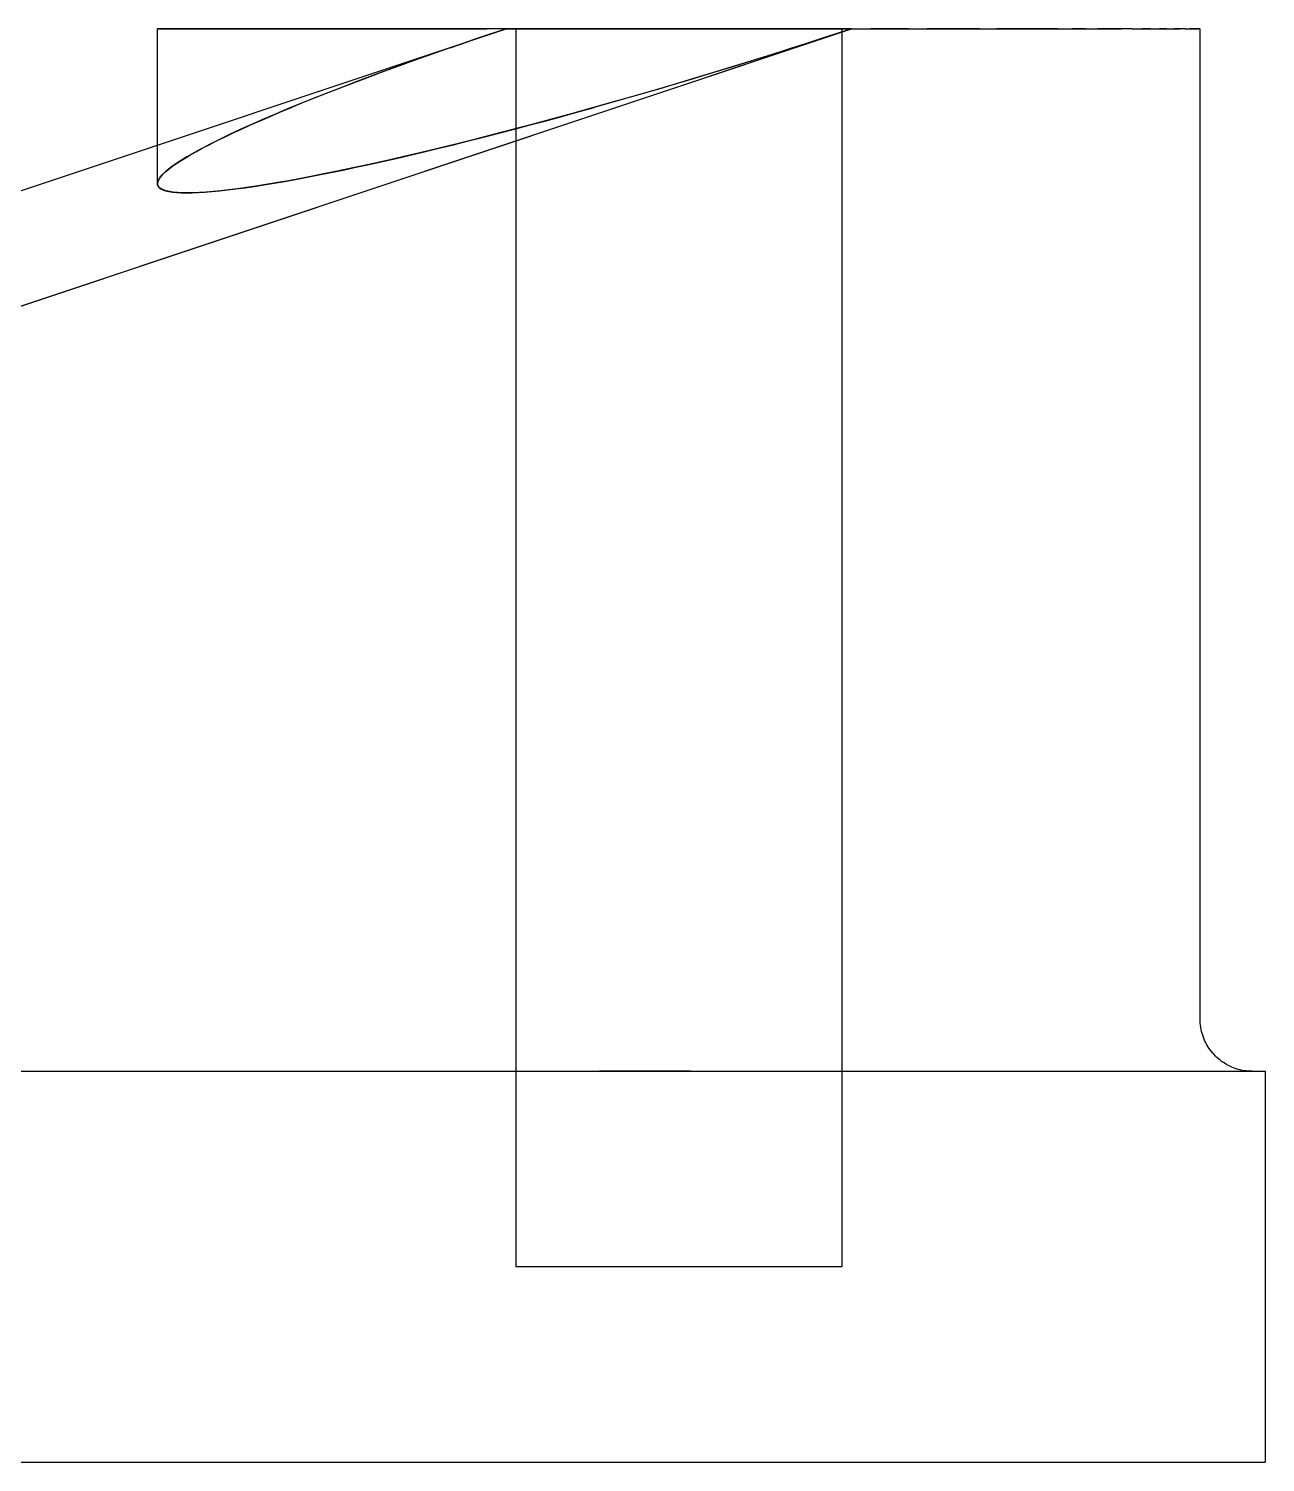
# Model space of a CAD drawing. Header units: millimetres. Extents: x -66 to 216, y -204 to 56.
# Drawn here: x 47.02 to 66, y -150 to -128 of the extents above; entities that cross this region are included whole.
import ezdxf

# ---------------------------------------------------------------- set-up
doc = ezdxf.new("R2010")
doc.units = ezdxf.units.MM
doc.layers.add('FRONT_XZ', color=7, linetype='Continuous')

msp = doc.modelspace()

# ---------------------------------------------------------------- linework, layer by layer
at = {"layer": 'FRONT_XZ'}
for p, q in [((35.856, -134.172), (54.351, -128)), ((35.941, -134.144), (54.351, -128)), ((41.324, -134.115), (59.649, -128)), ((41.416, -134.084), (59.649, -128)), ((49.001, -130.366), (49, -128)), ((49.006, -128), (49, -128)), ((49, -128), (49.007, -128)), ((49, -130.371), (49, -128)), ((49.025, -128), (49.006, -128)), ((49.007, -128), (49.026, -128)), ((49.056, -128), (49.025, -128)), ((49.026, -128), (49.057, -128)), ((49.1, -128), (49.056, -128)), ((49.057, -128), (49.102, -128)), ((49.157, -128), (49.1, -128)), ((49.102, -128), (49.159, -128)), ((49.226, -128), (49.157, -128)), ((49.159, -128), (49.228, -128)), ((49.307, -128), (49.226, -128)), ((49.228, -128), (49.309, -128)), ((49.4, -128), (49.307, -128)), ((49.309, -128), (49.403, -128)), ((49.505, -128), (49.4, -128)), ((49.403, -128), (49.509, -128)), ((49.623, -128), (49.505, -128)), ((49.509, -128), (49.626, -128)), ((49.751, -128), (49.623, -128)), ((49.626, -128), (49.755, -128)), ((49.892, -128), (49.751, -128)), ((49.755, -128), (49.896, -128)), ((50.043, -128), (49.892, -128)), ((49.896, -128), (50.048, -128)), ((50.206, -128), (50.043, -128)), ((50.048, -128), (50.211, -128)), ((50.379, -128), (50.206, -128)), ((50.211, -128), (50.384, -128)), ((50.563, -128), (50.379, -128)), ((50.384, -128), (50.568, -128)), ((50.757, -128), (50.563, -128)), ((50.568, -128), (50.762, -128)), ((50.961, -128), (50.757, -128)), ((50.762, -128), (50.966, -128)), ((51.174, -128), (50.961, -128)), ((50.966, -128), (51.18, -128)), ((51.396, -128), (51.174, -128)), ((51.18, -128), (51.403, -128)), ((51.628, -128), (51.396, -128)), ((51.403, -128), (51.635, -128)), ((51.868, -128), (51.628, -128)), ((51.635, -128), (51.875, -128)), ((52.116, -128), (51.868, -128)), ((51.875, -128), (52.123, -128)), ((52.372, -128), (52.116, -128)), ((52.123, -128), (52.379, -128)), ((52.635, -128), (52.372, -128)), ((52.379, -128), (52.642, -128)), ((52.905, -128), (52.635, -128)), ((52.642, -128), (52.912, -128)), ((53.181, -128), (52.905, -128)), ((52.912, -128), (53.189, -128)), ((53.464, -128), (53.181, -128)), ((53.189, -128), (53.472, -128)), ((53.752, -128), (53.464, -128)), ((53.472, -128), (53.76, -128)), ((54.045, -128), (53.752, -128)), ((53.76, -128), (54.053, -128)), ((54.343, -128), (54.045, -128)), ((54.351, -128), (54.053, -128)), ((54.351, -128), (54.059, -128.098)), ((54.132, -128.074), (54.351, -128)), ((54.645, -128), (54.343, -128)), ((54.351, -128), (54.654, -128)), ((54.502, -128), (54.5, -128)), ((54.5, -128), (54.5, -147)), ((54.508, -128), (54.502, -128)), ((54.518, -128), (54.508, -128)), ((54.532, -128), (54.518, -128)), ((54.549, -128), (54.532, -128)), ((54.571, -128), (54.549, -128)), ((54.596, -128), (54.571, -128)), ((54.625, -128), (54.596, -128)), ((54.658, -128), (54.625, -128)), ((54.951, -128), (54.645, -128)), ((54.654, -128), (54.959, -128)), ((54.695, -128), (54.658, -128)), ((54.735, -128), (54.695, -128)), ((54.779, -128), (54.735, -128)), ((54.827, -128), (54.779, -128)), ((54.878, -128), (54.827, -128)), ((54.932, -128), (54.878, -128)), ((54.989, -128), (54.932, -128)), ((55.26, -128), (54.951, -128)), ((54.959, -128), (55.269, -128)), ((55.05, -128), (54.989, -128)), ((55.114, -128), (55.05, -128)), ((55.18, -128), (55.114, -128)), ((55.25, -128), (55.18, -128)), ((55.25, -128), (55.322, -128)), ((55.572, -128), (55.26, -128)), ((55.269, -128), (55.58, -128)), ((55.322, -128), (55.397, -128)), ((55.397, -128), (55.475, -128)), ((55.475, -128), (55.555, -128)), ((55.555, -128), (55.637, -128)), ((55.886, -128), (55.572, -128)), ((55.58, -128), (55.895, -128)), ((55.637, -128), (55.721, -128)), ((55.721, -128), (55.808, -128)), ((55.808, -128), (55.896, -128)), ((56.201, -128), (55.886, -128)), ((55.895, -128), (56.21, -128)), ((55.896, -128), (55.986, -128)), ((55.986, -128), (56.078, -128)), ((56.078, -128), (56.171, -128)), ((56.171, -128), (56.265, -128)), ((56.519, -128), (56.201, -128)), ((56.21, -128), (56.528, -128)), ((56.265, -128), (56.361, -128)), ((56.361, -128), (56.458, -128)), ((56.458, -128), (56.555, -128)), ((56.836, -128), (56.519, -128)), ((56.528, -128), (56.845, -128)), ((56.555, -128), (56.653, -128)), ((56.653, -128), (56.752, -128)), ((56.752, -128), (56.851, -128)), ((57.155, -128), (56.836, -128)), ((56.845, -128), (57.164, -128)), ((56.851, -128), (56.95, -128)), ((56.95, -128), (57.05, -128)), ((57.05, -128), (57.149, -128)), ((57.149, -128), (57.248, -128)), ((57.472, -128), (57.155, -128)), ((57.164, -128), (57.481, -128)), ((57.248, -128), (57.347, -128)), ((57.347, -128), (57.445, -128)), ((57.445, -128), (57.542, -128)), ((57.79, -128), (57.472, -128)), ((57.481, -128), (57.799, -128)), ((57.542, -128), (57.639, -128)), ((57.639, -128), (57.735, -128)), ((57.735, -128), (57.829, -128)), ((58.105, -128), (57.79, -128)), ((57.799, -128), (58.114, -128)), ((57.829, -128), (57.922, -128)), ((57.922, -128), (58.014, -128)), ((58.014, -128), (58.104, -128)), ((58.104, -128), (58.192, -128)), ((58.42, -128), (58.105, -128)), ((58.114, -128), (58.428, -128)), ((58.192, -128), (58.279, -128)), ((58.279, -128), (58.363, -128)), ((58.363, -128), (58.445, -128)), ((58.731, -128), (58.42, -128)), ((58.428, -128), (58.74, -128)), ((58.445, -128), (58.525, -128)), ((58.525, -128), (58.603, -128)), ((58.603, -128), (58.678, -128)), ((58.678, -128), (58.75, -128)), ((59.041, -128), (58.731, -128)), ((58.74, -128), (59.049, -128)), ((58.75, -128), (58.82, -128)), ((58.82, -128), (58.886, -128)), ((58.886, -128), (58.95, -128)), ((58.95, -128), (59.011, -128)), ((59.011, -128), (59.068, -128)), ((59.346, -128), (59.041, -128)), ((59.049, -128), (59.355, -128)), ((59.068, -128), (59.122, -128)), ((59.122, -128), (59.173, -128)), ((59.173, -128), (59.221, -128)), ((59.221, -128), (59.265, -128)), ((59.265, -128), (59.305, -128)), ((59.305, -128), (59.342, -128)), ((59.342, -128), (59.375, -128)), ((59.649, -128), (59.346, -128)), ((59.649, -128), (59.353, -128.098)), ((59.355, -128), (59.657, -128)), ((59.375, -128), (59.404, -128)), ((59.404, -128), (59.429, -128)), ((59.427, -128.074), (59.649, -128)), ((59.429, -128), (59.451, -128)), ((59.451, -128), (59.468, -128)), ((59.468, -128), (59.482, -128)), ((59.482, -128), (59.492, -128)), ((59.492, -128), (59.498, -128)), ((59.498, -128), (59.5, -128)), ((59.5, -128), (59.5, -147)), ((59.649, -128), (59.947, -128)), ((59.657, -128), (59.955, -128)), ((60.24, -128), (59.947, -128)), ((59.955, -128), (60.248, -128)), ((60.528, -128), (60.24, -128)), ((60.248, -128), (60.536, -128)), ((60.528, -128), (60.811, -128)), ((60.536, -128), (60.819, -128)), ((61.088, -128), (60.811, -128)), ((60.819, -128), (61.095, -128)), ((61.358, -128), (61.088, -128)), ((61.095, -128), (61.365, -128)), ((61.621, -128), (61.358, -128)), ((61.365, -128), (61.628, -128)), ((61.621, -128), (61.877, -128)), ((61.628, -128), (61.884, -128)), ((62.125, -128), (61.877, -128)), ((61.884, -128), (62.132, -128)), ((62.365, -128), (62.125, -128)), ((62.132, -128), (62.372, -128)), ((62.597, -128), (62.365, -128)), ((62.372, -128), (62.604, -128)), ((62.82, -128), (62.597, -128)), ((62.604, -128), (62.826, -128)), ((62.82, -128), (63.034, -128)), ((62.826, -128), (63.039, -128)), ((63.238, -128), (63.034, -128)), ((63.039, -128), (63.243, -128)), ((63.238, -128), (63.432, -128)), ((63.243, -128), (63.437, -128)), ((63.616, -128), (63.432, -128)), ((63.437, -128), (63.621, -128)), ((63.789, -128), (63.616, -128)), ((63.621, -128), (63.794, -128)), ((63.952, -128), (63.789, -128)), ((63.957, -128), (63.794, -128)), ((63.952, -128), (64.104, -128)), ((63.957, -128), (64.108, -128)), ((64.245, -128), (64.104, -128)), ((64.108, -128), (64.249, -128)), ((64.245, -128), (64.374, -128)), ((64.249, -128), (64.377, -128)), ((64.491, -128), (64.374, -128)), ((64.377, -128), (64.495, -128)), ((64.491, -128), (64.597, -128)), ((64.495, -128), (64.6, -128)), ((64.691, -128), (64.597, -128)), ((64.6, -128), (64.693, -128)), ((64.772, -128), (64.691, -128)), ((64.774, -128), (64.693, -128)), ((64.772, -128), (64.841, -128)), ((64.774, -128), (64.843, -128)), ((64.898, -128), (64.841, -128)), ((64.843, -128), (64.9, -128)), ((64.943, -128), (64.898, -128)), ((64.9, -128), (64.944, -128)), ((64.974, -128), (64.943, -128)), ((64.944, -128), (64.975, -128)), ((64.993, -128), (64.974, -128)), ((64.994, -128), (64.975, -128)), ((64.993, -128), (65, -128)), ((64.994, -128), (65, -128)), ((65, -143.2), (65, -128)), ((53.683, -128.227), (53.455, -128.306)), ((53.489, -128.294), (53.772, -128.196)), ((53.914, -128.147), (53.683, -128.227)), ((54.059, -128.098), (53.772, -128.196)), ((54.132, -128.074), (53.914, -128.147)), ((58.959, -128.227), (58.713, -128.306)), ((58.75, -128.294), (59.053, -128.196)), ((59.203, -128.147), (58.959, -128.227)), ((59.353, -128.098), (59.053, -128.196)), ((59.427, -128.074), (59.203, -128.147)), ((53.01, -128.463), (52.793, -128.541)), ((53.212, -128.391), (52.94, -128.488)), ((53.23, -128.384), (53.01, -128.463)), ((53.489, -128.294), (53.212, -128.391)), ((53.455, -128.306), (53.23, -128.384)), ((58.217, -128.463), (57.967, -128.541)), ((58.445, -128.391), (58.137, -128.488)), ((58.466, -128.384), (58.217, -128.463)), ((58.75, -128.294), (58.445, -128.391)), ((58.713, -128.306), (58.466, -128.384)), ((52.416, -128.679), (52.164, -128.773)), ((52.372, -128.695), (52.168, -128.771)), ((52.58, -128.618), (52.372, -128.695)), ((52.674, -128.584), (52.416, -128.679)), ((52.793, -128.541), (52.58, -128.618)), ((52.94, -128.488), (52.674, -128.584)), ((57.517, -128.679), (57.206, -128.773)), ((57.464, -128.695), (57.211, -128.771)), ((57.716, -128.618), (57.464, -128.695)), ((57.828, -128.584), (57.517, -128.679)), ((57.967, -128.541), (57.716, -128.618)), ((58.137, -128.488), (57.828, -128.584)), ((51.919, -128.865), (51.682, -128.957)), ((51.969, -128.846), (51.776, -128.921)), ((52.164, -128.773), (51.919, -128.865)), ((52.168, -128.771), (51.969, -128.846)), ((56.894, -128.865), (56.582, -128.957)), ((56.959, -128.846), (56.707, -128.921)), ((57.206, -128.773), (56.894, -128.865)), ((57.211, -128.771), (56.959, -128.846)), ((51.233, -129.135), (51.021, -129.222)), ((51.226, -129.138), (51.054, -129.209)), ((51.404, -129.067), (51.226, -129.138)), ((51.453, -129.047), (51.233, -129.135)), ((51.587, -128.994), (51.404, -129.067)), ((51.682, -128.957), (51.453, -129.047)), ((51.776, -128.921), (51.587, -128.994)), ((55.962, -129.135), (55.654, -129.222)), ((55.952, -129.138), (55.702, -129.209)), ((56.203, -129.067), (55.952, -129.138)), ((56.272, -129.047), (55.962, -129.135)), ((56.454, -128.994), (56.203, -129.067)), ((56.582, -128.957), (56.272, -129.047)), ((56.707, -128.921), (56.454, -128.994)), ((50.575, -129.412), (50.729, -129.346)), ((50.819, -129.307), (50.626, -129.39)), ((50.729, -129.346), (50.888, -129.278)), ((51.021, -129.222), (50.819, -129.307)), ((50.888, -129.278), (51.054, -129.209)), ((54.962, -129.412), (55.207, -129.346)), ((55.347, -129.307), (55.044, -129.39)), ((55.207, -129.346), (55.454, -129.278)), ((55.654, -129.222), (55.347, -129.307)), ((55.454, -129.278), (55.702, -129.209)), ((50.269, -129.549), (50.105, -129.625)), ((50.153, -129.603), (50.287, -129.541)), ((50.442, -129.471), (50.269, -129.549)), ((50.287, -129.541), (50.428, -129.477)), ((50.428, -129.477), (50.575, -129.412)), ((50.626, -129.39), (50.442, -129.471)), ((54.446, -129.549), (54.152, -129.625)), ((54.239, -129.603), (54.478, -129.541)), ((54.743, -129.471), (54.446, -129.549)), ((54.478, -129.541), (54.719, -129.477)), ((54.719, -129.477), (54.962, -129.412)), ((55.044, -129.39), (54.743, -129.471)), ((49.81, -129.77), (49.679, -129.839)), ((49.687, -129.835), (49.792, -129.78)), ((49.792, -129.78), (49.906, -129.722)), ((49.953, -129.699), (49.81, -129.77)), ((49.906, -129.722), (50.026, -129.664)), ((50.105, -129.625), (49.953, -129.699)), ((50.026, -129.664), (50.153, -129.603)), ((53.579, -129.77), (53.3, -129.839)), ((53.316, -129.835), (53.542, -129.78)), ((53.542, -129.78), (53.771, -129.722)), ((53.863, -129.699), (53.579, -129.77)), ((53.771, -129.722), (54.004, -129.664)), ((54.152, -129.625), (53.863, -129.699)), ((54.004, -129.664), (54.239, -129.603)), ((49.336, -130.038), (49.413, -129.99)), ((49.45, -129.967), (49.353, -130.027)), ((49.413, -129.99), (49.497, -129.94)), ((49.559, -129.905), (49.45, -129.967)), ((49.497, -129.94), (49.588, -129.888)), ((49.679, -129.839), (49.559, -129.905)), ((49.588, -129.888), (49.687, -129.835)), ((52.451, -130.038), (52.661, -129.99)), ((52.759, -129.967), (52.498, -130.027)), ((52.661, -129.99), (52.875, -129.94)), ((53.026, -129.905), (52.759, -129.967)), ((52.875, -129.94), (53.094, -129.888)), ((53.3, -129.839), (53.026, -129.905)), ((53.094, -129.888), (53.316, -129.835)), ((49.081, -130.235), (49.046, -130.274)), ((49.071, -130.245), (49.108, -130.208)), ((49.131, -130.188), (49.081, -130.235)), ((49.108, -130.208), (49.154, -130.169)), ((49.193, -130.137), (49.131, -130.188)), ((49.154, -130.169), (49.207, -130.127)), ((49.267, -130.084), (49.193, -130.137)), ((49.207, -130.127), (49.268, -130.083)), ((49.353, -130.027), (49.267, -130.084)), ((49.268, -130.083), (49.336, -130.038)), ((51.526, -130.235), (51.325, -130.274)), ((51.473, -130.245), (51.659, -130.208)), ((51.757, -130.188), (51.526, -130.235)), ((51.659, -130.208), (51.849, -130.169)), ((51.997, -130.137), (51.757, -130.188)), ((51.849, -130.169), (52.045, -130.127)), ((52.243, -130.084), (51.997, -130.137)), ((52.045, -130.127), (52.246, -130.083)), ((52.498, -130.027), (52.243, -130.084)), ((52.246, -130.083), (52.451, -130.038)), ((49, -130.371), (49.006, -130.343)), ((49.002, -130.397), (49, -130.371)), ((49.008, -130.338), (49.001, -130.366)), ((49.001, -130.366), (49.001, -130.392)), ((49.001, -130.392), (49.01, -130.416)), ((49.013, -130.42), (49.002, -130.397)), ((49.006, -130.343), (49.02, -130.313)), ((49.023, -130.307), (49.008, -130.338)), ((49.01, -130.416), (49.027, -130.437)), ((49.031, -130.441), (49.013, -130.42)), ((49.02, -130.313), (49.041, -130.28)), ((49.046, -130.274), (49.023, -130.307)), ((49.027, -130.437), (49.052, -130.456)), ((49.057, -130.459), (49.031, -130.441)), ((49.041, -130.28), (49.071, -130.245)), ((49.052, -130.456), (49.084, -130.473)), ((49.091, -130.475), (49.057, -130.459)), ((50.074, -130.475), (50.203, -130.459)), ((50.227, -130.456), (50.096, -130.473)), ((50.203, -130.459), (50.34, -130.441)), ((50.365, -130.437), (50.227, -130.456)), ((50.34, -130.441), (50.483, -130.42)), ((50.509, -130.416), (50.365, -130.437)), ((50.483, -130.42), (50.633, -130.397)), ((50.66, -130.392), (50.509, -130.416)), ((50.633, -130.397), (50.789, -130.371)), ((50.817, -130.366), (50.66, -130.392)), ((50.789, -130.371), (50.951, -130.343)), ((50.98, -130.338), (50.817, -130.366)), ((50.951, -130.343), (51.119, -130.313)), ((51.149, -130.307), (50.98, -130.338)), ((51.119, -130.313), (51.294, -130.28)), ((51.325, -130.274), (51.149, -130.307)), ((51.294, -130.28), (51.473, -130.245)), ((49.084, -130.473), (49.125, -130.487)), ((49.133, -130.489), (49.091, -130.475)), ((49.125, -130.487), (49.173, -130.498)), ((49.182, -130.5), (49.133, -130.489)), ((49.173, -130.498), (49.229, -130.507)), ((49.24, -130.508), (49.182, -130.5)), ((49.229, -130.507), (49.293, -130.514)), ((49.305, -130.514), (49.24, -130.508)), ((49.293, -130.514), (49.365, -130.518)), ((49.378, -130.518), (49.305, -130.514)), ((49.365, -130.518), (49.444, -130.519)), ((49.459, -130.519), (49.378, -130.518)), ((49.444, -130.519), (49.531, -130.518)), ((49.547, -130.518), (49.459, -130.519)), ((49.531, -130.518), (49.625, -130.514)), ((49.642, -130.514), (49.547, -130.518)), ((49.625, -130.514), (49.726, -130.508)), ((49.745, -130.507), (49.642, -130.514)), ((49.726, -130.508), (49.835, -130.5)), ((49.855, -130.498), (49.745, -130.507)), ((49.835, -130.5), (49.951, -130.489)), ((49.972, -130.487), (49.855, -130.498)), ((49.951, -130.489), (50.074, -130.475)), ((50.096, -130.473), (49.972, -130.487)), ((65.001, -143.231), (65, -143.2)), ((65.002, -143.263), (65.001, -143.231)), ((65.006, -143.294), (65.002, -143.263)), ((65.01, -143.325), (65.006, -143.294)), ((65.015, -143.356), (65.01, -143.325)), ((65.022, -143.387), (65.015, -143.356)), ((65.03, -143.417), (65.022, -143.387)), ((65.039, -143.447), (65.03, -143.417)), ((65.049, -143.477), (65.039, -143.447)), ((65.061, -143.506), (65.049, -143.477)), ((65.073, -143.535), (65.061, -143.506)), ((65.087, -143.563), (65.073, -143.535)), ((65.102, -143.591), (65.087, -143.563)), ((65.118, -143.618), (65.102, -143.591)), ((65.135, -143.644), (65.118, -143.618)), ((65.153, -143.67), (65.135, -143.644)), ((65.172, -143.695), (65.153, -143.67)), ((65.192, -143.72), (65.172, -143.695)), ((65.213, -143.743), (65.192, -143.72)), ((65.234, -143.766), (65.213, -143.743)), ((65.257, -143.787), (65.234, -143.766)), ((65.28, -143.808), (65.257, -143.787)), ((65.305, -143.828), (65.28, -143.808)), ((65.33, -143.847), (65.305, -143.828)), ((65.356, -143.865), (65.33, -143.847)), ((65.382, -143.882), (65.356, -143.865)), ((35.848, -144), (54.086, -144)), ((35.904, -144), (54.086, -144)), ((40.604, -144), (59.914, -144)), ((40.804, -144), (59.914, -144)), ((45.957, -144), (66, -144)), ((54.086, -144), (54.419, -144)), ((54.419, -144), (54.755, -144)), ((54.755, -144), (55.095, -144)), ((55.095, -144), (55.438, -144)), ((55.438, -144), (55.784, -144)), ((56.132, -144), (55.784, -144)), ((56.48, -144), (56.132, -144)), ((56.83, -144), (56.48, -144)), ((57.18, -144), (56.83, -144)), ((57.18, -144), (57.53, -144)), ((57.53, -144), (57.878, -144)), ((57.878, -144), (58.226, -144)), ((58.226, -144), (58.571, -144)), ((58.571, -144), (58.914, -144)), ((58.914, -144), (59.254, -144)), ((59.254, -144), (59.591, -144)), ((59.591, -144), (59.923, -144)), ((59.914, -144), (60.241, -144)), ((59.923, -144), (60.251, -144)), ((60.241, -144), (60.564, -144)), ((60.251, -144), (60.573, -144)), ((60.564, -144), (60.881, -144)), ((60.573, -144), (60.89, -144)), ((60.881, -144), (61.192, -144)), ((60.89, -144), (61.201, -144)), ((61.192, -144), (61.496, -144)), ((61.201, -144), (61.505, -144)), ((61.496, -144), (61.794, -144)), ((61.505, -144), (61.802, -144)), ((61.794, -144), (62.083, -144)), ((61.802, -144), (62.091, -144)), ((62.083, -144), (62.365, -144)), ((62.091, -144), (62.373, -144)), ((62.365, -144), (62.638, -144)), ((62.373, -144), (62.645, -144)), ((62.638, -144), (62.902, -144)), ((62.645, -144), (62.909, -144)), ((62.902, -144), (63.157, -144)), ((62.909, -144), (63.164, -144)), ((63.157, -144), (63.402, -144)), ((63.164, -144), (63.409, -144)), ((63.402, -144), (63.637, -144)), ((63.409, -144), (63.643, -144)), ((63.637, -144), (63.861, -144)), ((63.643, -144), (63.868, -144)), ((63.861, -144), (64.075, -144)), ((63.868, -144), (64.081, -144)), ((64.075, -144), (64.277, -144)), ((64.081, -144), (64.283, -144)), ((64.277, -144), (64.468, -144)), ((64.283, -144), (64.474, -144)), ((64.468, -144), (64.648, -144)), ((64.474, -144), (64.652, -144)), ((64.648, -144), (64.815, -144)), ((64.652, -144), (64.819, -144)), ((64.815, -144), (64.969, -144)), ((64.819, -144), (64.973, -144)), ((64.969, -144), (65.111, -144)), ((64.973, -144), (65.115, -144)), ((65.111, -144), (65.241, -144)), ((65.115, -144), (65.244, -144)), ((65.241, -144), (65.357, -144)), ((65.244, -144), (65.36, -144)), ((65.357, -144), (65.46, -144)), ((65.36, -144), (65.463, -144)), ((65.409, -143.898), (65.382, -143.882)), ((65.437, -143.913), (65.409, -143.898)), ((65.465, -143.927), (65.437, -143.913)), ((65.46, -144), (65.55, -144)), ((65.463, -144), (65.552, -144)), ((65.494, -143.939), (65.465, -143.927)), ((65.523, -143.951), (65.494, -143.939)), ((65.553, -143.961), (65.523, -143.951)), ((65.55, -144), (65.626, -144)), ((65.552, -144), (65.628, -144)), ((65.583, -143.97), (65.553, -143.961)), ((65.613, -143.978), (65.583, -143.97)), ((65.644, -143.985), (65.613, -143.978)), ((65.626, -144), (65.688, -144)), ((65.628, -144), (65.69, -144)), ((65.675, -143.99), (65.644, -143.985)), ((65.706, -143.994), (65.675, -143.99)), ((65.688, -144), (65.737, -144)), ((65.69, -144), (65.738, -144)), ((65.737, -143.998), (65.706, -143.994)), ((65.769, -143.999), (65.737, -143.998)), ((65.737, -144), (65.772, -144)), ((65.738, -144), (65.773, -144)), ((65.8, -144), (65.769, -143.999)), ((65.793, -144), (65.772, -144)), ((65.773, -144), (65.793, -144)), ((65.793, -144), (65.8, -144)), ((65.8, -144), (65.793, -144)), ((66, -144), (66, -150)), ((54.502, -147), (54.5, -147)), ((54.508, -147), (54.502, -147)), ((54.518, -147), (54.508, -147)), ((54.532, -147), (54.518, -147)), ((54.549, -147), (54.532, -147)), ((54.571, -147), (54.549, -147)), ((54.596, -147), (54.571, -147)), ((54.625, -147), (54.596, -147)), ((54.658, -147), (54.625, -147)), ((54.695, -147), (54.658, -147)), ((54.735, -147), (54.695, -147)), ((54.779, -147), (54.735, -147)), ((54.827, -147), (54.779, -147)), ((54.878, -147), (54.827, -147)), ((54.932, -147), (54.878, -147)), ((54.989, -147), (54.932, -147)), ((55.05, -147), (54.989, -147)), ((55.114, -147), (55.05, -147)), ((55.18, -147), (55.114, -147)), ((55.25, -147), (55.18, -147)), ((55.322, -147), (55.25, -147)), ((55.397, -147), (55.322, -147)), ((55.475, -147), (55.397, -147)), ((55.555, -147), (55.475, -147)), ((55.637, -147), (55.555, -147)), ((55.721, -147), (55.637, -147)), ((55.808, -147), (55.721, -147)), ((55.896, -147), (55.808, -147)), ((55.986, -147), (55.896, -147)), ((56.078, -147), (55.986, -147)), ((56.171, -147), (56.078, -147)), ((56.265, -147), (56.171, -147)), ((56.361, -147), (56.265, -147)), ((56.458, -147), (56.361, -147)), ((56.555, -147), (56.458, -147)), ((56.653, -147), (56.555, -147)), ((56.752, -147), (56.653, -147)), ((56.851, -147), (56.752, -147)), ((56.95, -147), (56.851, -147)), ((57.05, -147), (56.95, -147)), ((57.149, -147), (57.05, -147)), ((57.248, -147), (57.149, -147)), ((57.347, -147), (57.248, -147)), ((57.445, -147), (57.347, -147)), ((57.542, -147), (57.445, -147)), ((57.639, -147), (57.542, -147)), ((57.735, -147), (57.639, -147)), ((57.829, -147), (57.735, -147)), ((57.922, -147), (57.829, -147)), ((58.014, -147), (57.922, -147)), ((58.104, -147), (58.014, -147)), ((58.192, -147), (58.104, -147)), ((58.279, -147), (58.192, -147)), ((58.363, -147), (58.279, -147)), ((58.445, -147), (58.363, -147)), ((58.525, -147), (58.445, -147)), ((58.603, -147), (58.525, -147)), ((58.678, -147), (58.603, -147)), ((58.75, -147), (58.678, -147)), ((58.82, -147), (58.75, -147)), ((58.886, -147), (58.82, -147)), ((58.95, -147), (58.886, -147)), ((59.011, -147), (58.95, -147)), ((59.068, -147), (59.011, -147)), ((59.122, -147), (59.068, -147)), ((59.173, -147), (59.122, -147)), ((59.221, -147), (59.173, -147)), ((59.265, -147), (59.221, -147)), ((59.305, -147), (59.265, -147)), ((59.342, -147), (59.305, -147)), ((59.375, -147), (59.342, -147)), ((59.404, -147), (59.375, -147)), ((59.429, -147), (59.404, -147)), ((59.451, -147), (59.429, -147)), ((59.468, -147), (59.451, -147)), ((59.482, -147), (59.468, -147)), ((59.492, -147), (59.482, -147)), ((59.498, -147), (59.492, -147)), ((59.5, -147), (59.498, -147)), ((45.957, -150), (66, -150))]:
    msp.add_line(p, q, dxfattribs=at)

doc.saveas('drawing.dxf')
